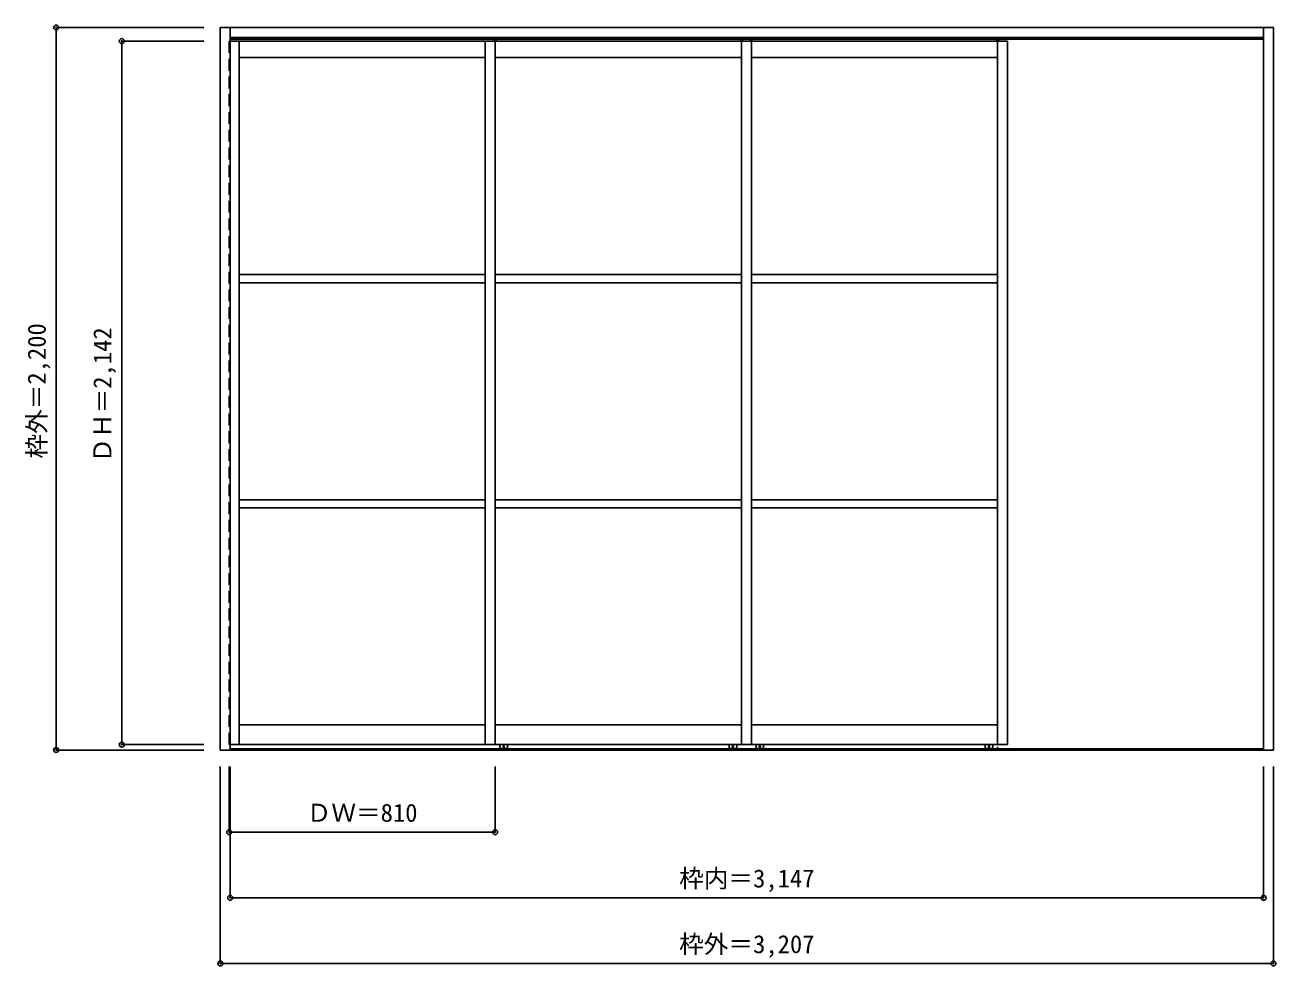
# Model space of a CAD drawing. Units: millimetres, scale not verified. Extents: x -1819 to 1990, y -1347 to 1518.
import ezdxf
from ezdxf.enums import TextEntityAlignment as Align

# ---------------------------------------------------------------- set-up
doc = ezdxf.new("R2010")
doc.units = ezdxf.units.MM
doc.header["$LTSCALE"] = 30
doc.header["$PDMODE"] = 32
doc.header["$PDSIZE"] = 15
doc.linetypes.add('DASHED1', pattern=[1.8, 1.2, -0.6])
doc.layers.add('0-0', color=7, linetype='Continuous')
doc.layers.add('0-1_寸法', color=4, linetype='Continuous')
doc.styles.add('ＭＳ ゴシック', font='')
doc.styles.get('ＭＳ ゴシック').set_extended_font_data('MS Gothic')

msp = doc.modelspace()

# ---------------------------------------------------------------- linework, layer by layer
at = {"layer": '0-0', "color": 3}
for p, q in [((-1194.32, 1480.59), (-1194.32, 1510.59)), ((-1194.32, 1510.59), (1952.68, 1510.59)), ((1952.68, 1510.59), (1982.68, 1510.59)), ((1952.68, -689.41), (1952.68, 1510.59)), ((1952.68, 1510.59), (1952.68, 1480.59)), ((1982.68, 1510.59), (1982.68, -689.41)), ((1952.68, 1480.59), (-1194.32, 1480.59)), ((-417.32, 1469.09), (-1194.32, 1469.09)), ((-417.32, -672.91), (-417.32, 1469.09)), ((362.68, 1469.09), (362.68, -672.91)), ((362.68, 1469.09), (1172.68, 1469.09)), ((1172.68, -672.91), (1172.68, 1469.09)), ((-1194.32, -672.91), (-417.32, -672.91)), ((362.68, -672.91), (1172.68, -672.91)), ((1982.68, -689.41), (1952.68, -689.41))]:
    msp.add_line(p, q, dxfattribs=at)
at = {"layer": '0-0', "color": 4, "linetype": 'DASHED1'}
for p, q in [((-1197.32, 1469.09), (-1197.32, -672.91)), ((-1194.32, 1469.09), (-1197.32, 1469.09)), ((1142.68, 1480.59), (1142.68, -689.41)), ((-1197.32, -672.91), (-1194.32, -672.91))]:
    msp.add_line(p, q, dxfattribs=at)
at = {"layer": '0-0'}
for p, q in [((-1194.32, 1475.09), (1952.68, 1475.09)), ((-1167.32, 1469.09), (-1167.32, -672.91)), ((-417.32, -672.91), (-417.32, 1469.09)), ((-390.32, 1475.09), (-390.32, 1469.09)), ((-387.32, 1469.09), (-387.32, -672.91)), ((-384.32, 1475.09), (-384.32, 1469.09)), ((359.68, 1475.09), (359.68, 1469.09)), ((362.68, -672.91), (362.68, 1469.09)), ((365.68, 1475.09), (365.68, 1469.09)), ((389.68, 1475.09), (389.68, 1469.09)), ((392.68, 1469.09), (392.68, -672.91)), ((395.68, 1475.09), (395.68, 1469.09)), ((1139.68, 1475.09), (1139.68, 1469.09)), ((1142.68, -672.91), (1142.68, 1469.09)), ((1145.68, 1475.09), (1145.68, 1469.09)), ((-417.32, 1419.09), (-1167.32, 1419.09)), ((362.68, 1419.09), (-387.32, 1419.09)), ((1142.68, 1419.09), (392.68, 1419.09)), ((-417.32, 758.09), (-1167.32, 758.09)), ((-417.32, 733.09), (-1167.32, 733.09)), ((362.68, 758.09), (-387.32, 758.09)), ((362.68, 733.09), (-387.32, 733.09)), ((1142.68, 758.09), (392.68, 758.09)), ((1142.68, 733.09), (392.68, 733.09)), ((-417.32, 72.59), (-1167.32, 72.59)), ((-417.32, 47.59), (-1167.32, 47.59)), ((362.68, 72.59), (-387.32, 72.59)), ((362.68, 47.59), (-387.32, 47.59)), ((1142.68, 72.59), (392.68, 72.59)), ((1142.68, 47.59), (392.68, 47.59)), ((-1167.32, -612.91), (-417.32, -612.91)), ((-387.32, -612.91), (362.68, -612.91)), ((392.68, -612.91), (1142.68, -612.91)), ((-372.82, -682.41), (-372.82, -672.91)), ((-352.32, -684.91), (-370.32, -684.91)), ((-349.82, -682.41), (-349.82, -672.91)), ((325.18, -682.41), (325.18, -672.91)), ((327.68, -684.91), (345.68, -684.91)), ((348.18, -682.41), (348.18, -672.91)), ((407.18, -682.41), (407.18, -672.91)), ((427.68, -684.91), (409.68, -684.91)), ((430.18, -682.41), (430.18, -672.91)), ((1105.18, -682.41), (1105.18, -672.91)), ((1107.68, -684.91), (1125.68, -684.91)), ((1128.18, -682.41), (1128.18, -672.91)), ((-1194.32, -685.91), (1952.68, -685.91)), ((-1194.32, -689.41), (1952.68, -689.41))]:
    msp.add_line(p, q, dxfattribs=at)
at = {"layer": '0-0', "color": 3}
for points in [[(-1194.32, -689.41), (-1224.32, -689.41), (-1224.32, 1510.59), (-1194.32, 1510.59)], [(-417.32, -672.91), (392.68, -672.91), (392.68, 1469.09), (-417.32, 1469.09)]]:
    msp.add_lwpolyline(points, close=True, dxfattribs=at)
msp.add_lwpolyline([(-387.32, -672.91), (-387.32, 1469.09), (-387.32, -672.91)], dxfattribs=at)
at = {"layer": '0-0'}
for centre in [(-361.32, -678.91), (336.68, -678.91), (418.68, -678.91), (1116.68, -678.91)]:
    msp.add_circle(centre, 2, dxfattribs=at)
for centre, radius, start, end in [((-370.32, -682.41), 2.5, 180, 270), ((-361.32, -678.91), 8.5, 224.90087, 235.43968), ((-361.32, -678.91), 8.5, 304.56032, 315.09913), ((-352.32, -682.41), 2.5, 270, 0), ((327.68, -682.41), 2.5, 180, 270), ((336.68, -678.91), 8.5, 224.90087, 235.43968), ((336.68, -678.91), 2, 22.21766, 34.24261), ((336.68, -678.91), 8.5, 304.56032, 315.09913), ((345.68, -682.41), 2.5, 270, 0), ((409.68, -682.41), 2.5, 180, 270), ((418.68, -678.91), 8.5, 224.90087, 235.43968), ((418.68, -678.91), 2, 145.75739, 157.78234), ((418.68, -678.91), 8.5, 304.56032, 315.09913), ((427.68, -682.41), 2.5, 270, 0), ((1107.68, -682.41), 2.5, 180, 270), ((1116.68, -678.91), 8.5, 224.90087, 235.43968), ((1116.68, -678.91), 8.5, 304.56032, 315.09913), ((1125.68, -682.41), 2.5, 270, 0)]:
    msp.add_arc(centre, radius, start, end, dxfattribs=at)
at = {"layer": '0-1_寸法'}
for p, q in [((-1724.32, -689.41), (-1724.32, 1510.59)), ((-1724.32, 1510.59), (-1274.32, 1510.59)), ((-1524.32, -672.91), (-1524.32, 1469.09)), ((-1524.32, 1469.09), (-1274.32, 1469.09)), ((-1524.32, -672.91), (-1274.32, -672.91)), ((-1724.32, -689.41), (-1274.32, -689.41)), ((-1224.32, -1339.41), (-1224.32, -739.41)), ((-1197.32, -939.41), (-1197.32, -739.41)), ((-1194.32, -1139.41), (-1194.32, -739.41)), ((-387.32, -939.41), (-387.32, -739.41)), ((1952.68, -1139.41), (1952.68, -739.41)), ((1982.68, -1339.41), (1982.68, -739.41)), ((-387.32, -939.41), (-1197.32, -939.41)), ((1952.68, -1139.41), (-1194.32, -1139.41)), ((1982.68, -1339.41), (-1224.32, -1339.41))]:
    msp.add_line(p, q, dxfattribs=at)
at = {"layer": '0-1_寸法', "color": 7}
for p in [(-1724.32, 1510.59), (-1524.32, 1469.09), (-1724.32, -689.41), (-1524.32, -672.91), (-1197.32, -939.41), (-387.32, -939.41), (-1194.32, -1139.41), (1952.68, -1139.41), (-1224.32, -1339.41), (1982.68, -1339.41)]:
    msp.add_point(p, dxfattribs=at)

# ---------------------------------------------------------------- texts
at = {"layer": '0-1_寸法', "color": 7, "style": 'ＭＳ ゴシック'}
for s, p in [('枠外＝2,200', (-1739.32, 198.09)), ('ＤＨ＝2,142', (-1539.32, 185.59))]:
    msp.add_text(s, height=54.99, rotation=90, dxfattribs=at).set_placement(p, align=Align.BOTTOM_LEFT)
for s, p in [('ＤＷ＝810', (-961.07, -924.41)), ('枠内＝3,147', (172.93, -1124.41)), ('枠外＝3,207', (172.93, -1324.41))]:
    msp.add_text(s, height=54.99, dxfattribs=at).set_placement(p, align=Align.BOTTOM_LEFT)

doc.saveas('drawing.dxf')
